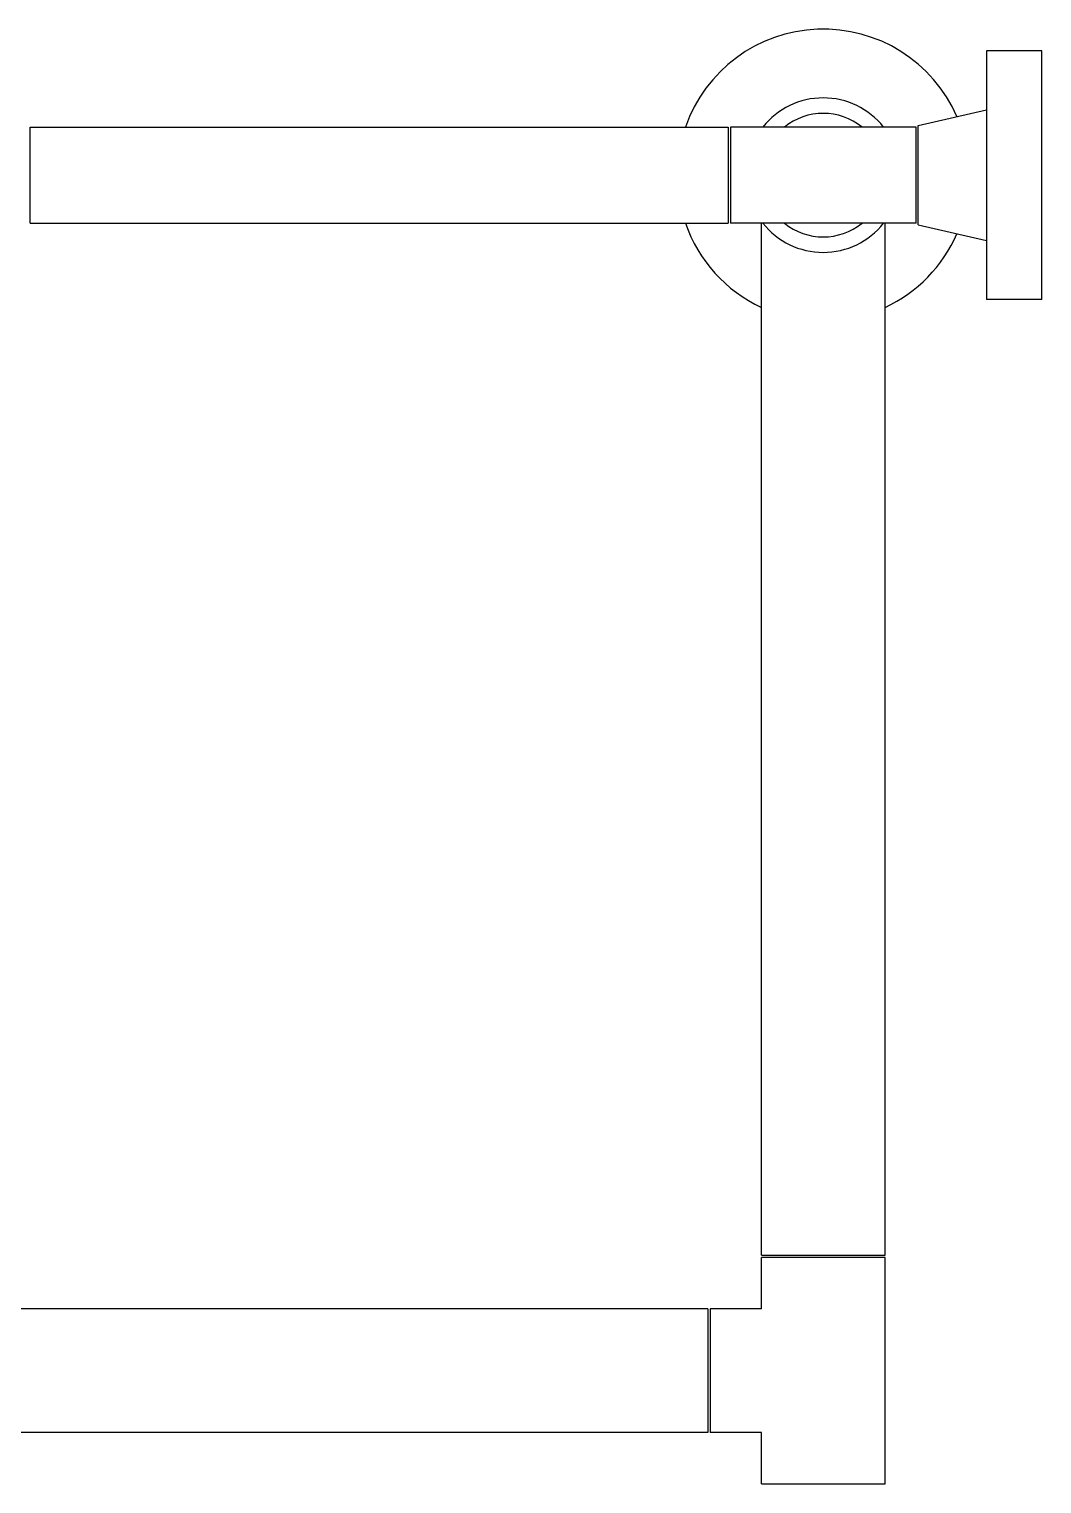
# Model space of a CAD drawing. Header units: millimetres. Extents: x 553637 to 584936, y 5008 to 53898.
# Drawn here: x 561195 to 562132, y 41022 to 42366 of the extents above; entities that cross this region are included whole.
import ezdxf

# ---------------------------------------------------------------- set-up
doc = ezdxf.new("R2010")
doc.units = ezdxf.units.MM
doc.header["$LTSCALE"] = 10
doc.header["$MEASUREMENT"] = 0
doc.layers.add('2', color=2, linetype='Continuous')

msp = doc.modelspace()

# ---------------------------------------------------------------- linework, layer by layer
at = {"layer": '2'}
for p, q in [((562081.1, 42346.5), (562081.1, 42116.5)), ((562132.3, 42346.5), (562081.1, 42346.5)), ((562132.3, 42116.5), (562132.3, 42346.5)), ((562017.9, 42277.3), (562081.1, 42292)), ((561196.4, 42275.9), (561842.2, 42275.9)), ((561196.4, 42187.1), (561196.4, 42275.9)), ((561842.2, 42275.9), (561842.2, 42187)), ((561844.2, 42275.9), (561844.2, 42187)), ((562015.9, 42275.9), (561844.2, 42275.9)), ((562015.9, 42187), (562015.9, 42275.9)), ((562017.9, 42185.7), (562017.9, 42277.3)), ((561196.4, 42187.1), (561842.2, 42187)), ((562015.9, 42187), (561844.2, 42187)), ((561872.9, 41233), (561872.9, 42187)), ((561987.2, 41233), (561987.2, 42187)), ((562017.9, 42185.7), (562081.1, 42171)), ((562132.3, 42116.5), (562081.1, 42116.5)), ((561872.9, 41233), (561987.2, 41233)), ((561987.2, 41231), (561872.9, 41231)), ((561872.9, 41183.5), (561872.9, 41231)), ((561987.2, 41021.7), (561987.2, 41231)), ((561823.4, 41183.5), (560700.7, 41183.5)), ((561823.4, 41183.5), (561823.4, 41069.2)), ((561825.4, 41183.5), (561825.4, 41069.2)), ((561872.9, 41183.5), (561825.4, 41183.5)), ((561823.4, 41069.2), (560700.7, 41069.2)), ((561872.9, 41069.2), (561825.4, 41069.2)), ((561872.9, 41021.7), (561872.9, 41069.2)), ((561872.9, 41021.7), (561987.2, 41021.7))]:
    msp.add_line(p, q, dxfattribs=at)
for radius, start, end in [(135, 23.6361, 160.7874), (71.4, 38.5345, 141.4655), (57.1, 51.0683, 128.9317), (135, 199.233, 244.9548), (71.4, 218.5345, 321.4655), (57.1, 231.0683, 308.9317), (135, 295.0452, 336.3639)]:
    msp.add_arc((561930, 42231.5), radius, start, end, dxfattribs=at)

doc.saveas('drawing.dxf')
